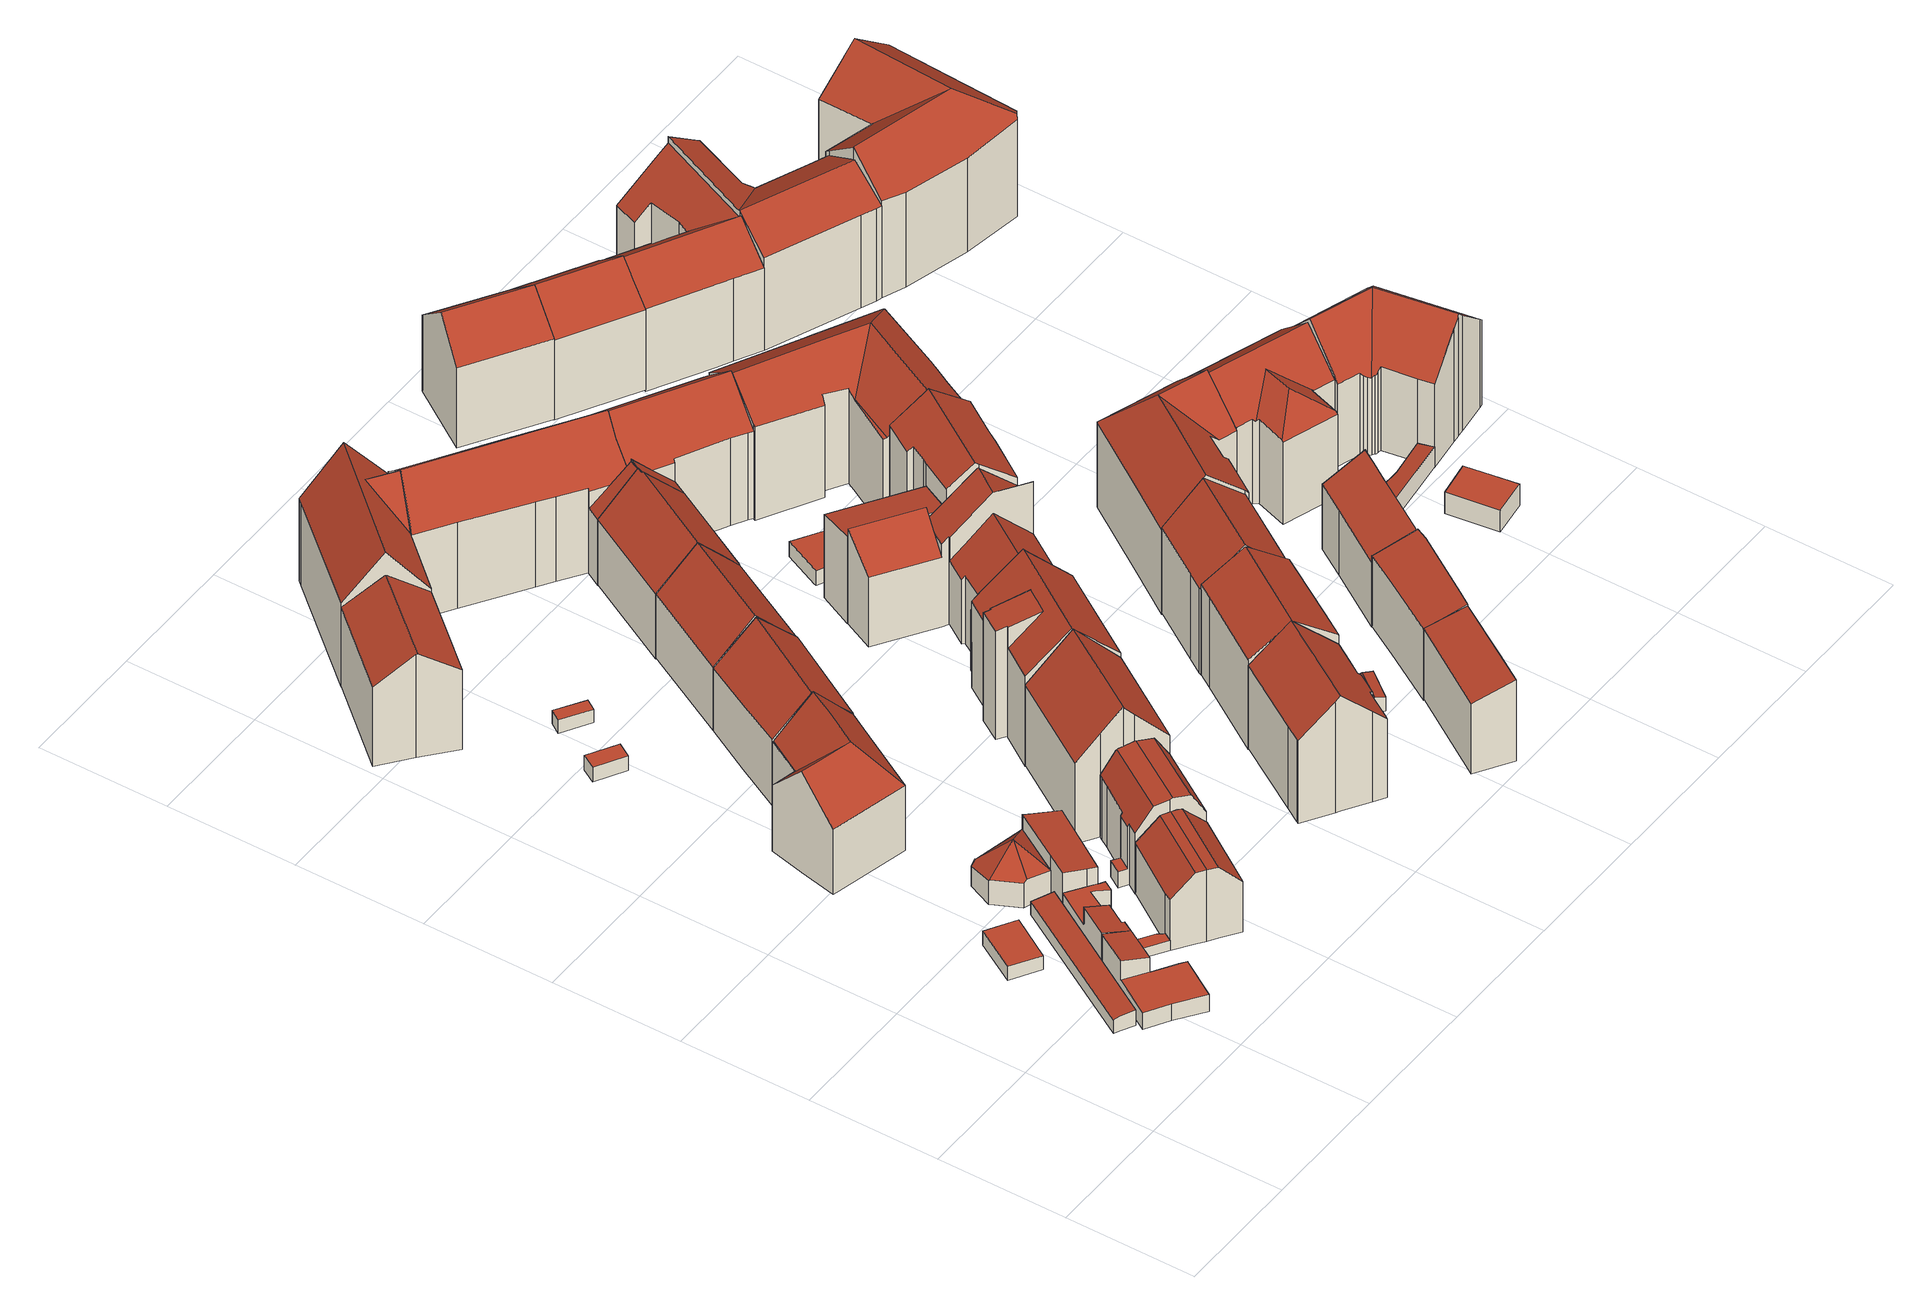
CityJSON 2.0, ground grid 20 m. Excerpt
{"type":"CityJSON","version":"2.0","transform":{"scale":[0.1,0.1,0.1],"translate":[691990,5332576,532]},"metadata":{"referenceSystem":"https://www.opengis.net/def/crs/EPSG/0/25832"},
"CityObjects":{
"building1":{"type":"Building","attributes":{"Gemeindeschluessel":"09162000","HoeheDach":"540.539","HoeheGrund":"534.270","Methode":"2000","NiedrigsteTraufeDesGebaeudes":"537.180","Geometrietyp2DReferenz":"3000","function":"31001_2000","roofType":"1000","measuredHeight":6.27},"geometry":[{"type":"MultiSurface","lod":"2","boundaries":[[[0,1,2,3]],[[4,5,6,7]],[[8,5,4,9,10,0]],[[11,12,7,6,13,14]],[[12,11,15,16,17,18,19,20,10,9,4,7]],[[1,21,22,23,2]],[[18,23,22,19]],[[24,3,2,23,18,17,16]],[[19,22,21,20]],[[11,14,25,15]],[[15,25,24,16]],[[25,14,13,6,5,8,0,3,24]],[[20,21,1,0,10]]],"semantics":{"surfaces":[{"type":"WallSurface"},{"type":"GroundSurface"},{"type":"RoofSurface"}],"values":[0,0,0,0,1,2,0,0,0,0,0,2,0]}}]},
"building2":{"type":"Building","attributes":{"Gemeindeschluessel":"09162000","HoeheDach":"536.760","HoeheGrund":"534.379","Methode":"2000","NiedrigsteTraufeDesGebaeudes":"536.760","Geometrietyp2DReferenz":"3000","function":"51009_1610","roofType":"1000","measuredHeight":2.38},"geometry":[{"type":"MultiSurface","lod":"2","boundaries":[[[26,27,28,29]],[[30,26,29,31]],[[32,27,26,30]],[[31,29,28,33]],[[33,28,27,32]],[[31,33,32,30]]],"semantics":{"surfaces":[{"type":"RoofSurface"},{"type":"WallSurface"},{"type":"GroundSurface"}],"values":[0,1,1,1,1,2]}}]},
"building3":{"type":"Building","attributes":{"Gemeindeschluessel":"09162000","HoeheDach":"537.056","HoeheGrund":"534.290","Methode":"1000","NiedrigsteTraufeDesGebaeudes":"536.631","Geometrietyp2DReferenz":"3000","function":"31001_2000","roofType":"1000","measuredHeight":2.77},"geometry":[{"type":"MultiSurface","lod":"2","boundaries":[[[34,35,36,37,38,39]],[[40,41,42,43]],[[38,44,41,40,45,39]],[[37,36,42,41,44,38]],[[43,42,36,35]],[[35,34,39,45,40,43]]],"semantics":{"surfaces":[{"type":"WallSurface"},{"type":"RoofSurface"},{"type":"GroundSurface"}],"values":[0,0,0,1,0,2]}}]},
"building4":{"type":"Building","attributes":{"Gemeindeschluessel":"09162000","HoeheDach":"540.678","HoeheGrund":"534.310","Methode":"2000","NiedrigsteTraufeDesGebaeudes":"535.980","Geometrietyp2DReferenz":"3000","function":"31001_2000","roofType":"1000","measuredHeight":6.37},"geometry":[{"type":"MultiSurface","lod":"2","boundaries":[[[46,47,48,49]],[[20,50,21,22,19]],[[19,22,51,18]],[[52,53,21,50]],[[54,55,56,57]],[[58,59,60,61,48,47,62,63,64,65]],[[65,66,67,58]],[[68,69,55,54]],[[22,21,53,70,67,66,51]],[[56,55,69,52,50]],[[53,52,69,68,71,72,70]],[[49,48,61,73]],[[57,56,50,20]],[[74,64,63,75]],[[73,76,77,78,72,71,68,54,57,20,19,18,79,74,75,80,46,49]],[[62,47,46,80,75,63]],[[76,73,61,60,59,77]],[[51,66,65,64,74,79,18]],[[72,78,77,59,58,67,70]]],"semantics":{"surfaces":[{"type":"WallSurface"},{"type":"RoofSurface"},{"type":"GroundSurface"}],"values":[0,0,0,0,0,1,0,0,1,1,0,0,0,0,2,0,0,0,0]}}]},
"building5":{"type":"Building","attributes":{"Gemeindeschluessel":"09162000","HoeheDach":"542.990","HoeheGrund":"534.430","Methode":"2000","NiedrigsteTraufeDesGebaeudes":"537.837","Geometrietyp2DReferenz":"3000","function":"31001_2000","roofType":"3600","measuredHeight":8.56},"geometry":[{"type":"MultiSurface","lod":"2","boundaries":[[[81,82,83,84,85,86,87]],[[88,89,90,91,82,81,87,92,93,94,95]],[[96,97,98,95,94,93,92,99]],[[87,86,99,92]],[[83,100,101,84]],[[101,98,97]],[[91,90,89,102,103,100,83,82]],[[85,84,101,97,96,99,86]],[[103,102,101,100]],[[95,98,104,88]],[[102,104,98,101]],[[89,88,104,102]]],"semantics":{"surfaces":[{"type":"WallSurface"},{"type":"GroundSurface"},{"type":"RoofSurface"}],"values":[0,1,0,0,2,2,0,2,2,0,2,0]}}]},
"building6":{"type":"Building","attributes":{"Gemeindeschluessel":"09162000","HoeheDach":"546.741","HoeheGrund":"534.290","Methode":"2000","NiedrigsteTraufeDesGebaeudes":"543.035","Geometrietyp2DReferenz":"3000","function":"31001_9998","roofType":"3400","measuredHeight":12.45,"storeysAboveGround":2},"geometry":[{"type":"MultiSurface","lod":"2","boundaries":[[[105,106,107,108,109,110]],[[111,110,109,112,113,57]],[[109,114,115,116,112]],[[107,117,118,119,120,108]],[[106,121,122,118,117,107]],[[116,115,123,124,125,126]],[[57,113,127,54]],[[54,127,126,125]],[[112,116,126,127,113]],[[108,120,119,128,114,109]],[[114,128,119,118,122,129,130,131,123,115]],[[121,106,105,110,111,57,54,125,124,123,131,130,129,122]]],"semantics":{"surfaces":[{"type":"WallSurface"},{"type":"RoofSurface"},{"type":"GroundSurface"}],"values":[0,0,1,1,0,0,0,0,1,1,0,2]}}]},
"building7":{"type":"Building","attributes":{"Gemeindeschluessel":"09162000","HoeheDach":"541.226","HoeheGrund":"534.330","Methode":"1000","NiedrigsteTraufeDesGebaeudes":"540.500","Geometrietyp2DReferenz":"3000","function":"31001_2000","roofType":"1000","measuredHeight":6.9},"geometry":[{"type":"MultiSurface","lod":"2","boundaries":[[[132,133,134,135,136,137,138,139,140,141]],[[46,142,143,135,134,133]],[[137,136,135,143,144,145,146,138]],[[46,133,132,75]],[[142,46,75,74,147,148,146,145,144,143]],[[140,139,138,146,148,147]],[[75,132,141,74]],[[74,141,140,147]]],"semantics":{"surfaces":[{"type":"RoofSurface"},{"type":"WallSurface"},{"type":"GroundSurface"}],"values":[0,1,1,1,2,1,1,1]}}]},
"building8":{"type":"Building","attributes":{"Gemeindeschluessel":"09162000","HoeheDach":"551.352","HoeheGrund":"533.820","Methode":"2000","NiedrigsteTraufeDesGebaeudes":"545.089","Geometrietyp2DReferenz":"3000","function":"31001_1000","roofType":"3100","measuredHeight":17.53,"storeysAboveGround":3},"geometry":[{"type":"MultiSurface","lod":"2","boundaries":[[[149,150,151,152,153]],[[154,155,149,156,157,158]],[[159,160,155,154,158,161]],[[156,149,153,162,163,164,157]],[[158,157,164,165,166,161]],[[163,162,167,168,169,170]],[[165,164,163,170]],[[171,160,159,161,166,165,170,169,168,172,173,174]],[[155,175,176,151,150,149]],[[153,152,167,162]],[[152,151,176,174,173,172,168,167]],[[160,171,174,176,175,155]]],"semantics":{"surfaces":[{"type":"RoofSurface"},{"type":"WallSurface"},{"type":"GroundSurface"}],"values":[0,0,1,0,1,1,1,2,0,0,1,1]}}]},
"building9":{"type":"Building","attributes":{"Gemeindeschluessel":"09162000","HoeheDach":"536.373","HoeheGrund":"533.900","Methode":"1000","NiedrigsteTraufeDesGebaeudes":"536.373","Geometrietyp2DReferenz":"3000","function":"51009_1610","roofType":"1000","measuredHeight":2.47},"geometry":[{"type":"MultiSurface","lod":"2","boundaries":[[[177,178,179,180]],[[181,182,179,178]],[[183,181,178,177]],[[184,182,181,183]],[[180,179,182,184]],[[177,180,184,183]]],"semantics":{"surfaces":[{"type":"WallSurface"},{"type":"RoofSurface"},{"type":"GroundSurface"}],"values":[0,1,0,0,0,2]}}]},
"building10":{"type":"Building","attributes":{"Gemeindeschluessel":"09162000","HoeheDach":"551.743","HoeheGrund":"533.681","Methode":"1000","NiedrigsteTraufeDesGebaeudes":"547.411","Geometrietyp2DReferenz":"3000","function":"31001_1000","roofType":"3100","measuredHeight":18.06,"storeysAboveGround":4},"geometry":[{"type":"MultiSurface","lod":"2","boundaries":[[[185,186,187,188,189]],[[190,191,189,188,192]],[[187,193,192,188]],[[194,193,187,186]],[[191,195,185,189]],[[185,195,196,194,186]],[[190,196,195,191]],[[194,196,190,192,193]]],"semantics":{"surfaces":[{"type":"WallSurface"},{"type":"RoofSurface"},{"type":"GroundSurface"}],"values":[0,1,1,0,0,2,0,0]}}]},
"building11":{"type":"Building","attributes":{"Gemeindeschluessel":"09162000","HoeheDach":"548.910","HoeheGrund":"534.116","Methode":"2000","NiedrigsteTraufeDesGebaeudes":"536.907","Geometrietyp2DReferenz":"3000","function":"31001_9998","roofType":"3100","measuredHeight":14.79,"storeysAboveGround":3},"geometry":[{"type":"MultiSurface","lod":"2","boundaries":[[[197,198,199,200]],[[201,202,203,204,205]],[[206,207,208,209,210,211]],[[212,213,214,215]],[[203,216,217,218,219,220,204]],[[221,222,223,224]],[[210,209,225,226]],[[204,220,223,222,214,213,225,209,208,205]],[[227,228,218,217,229,230]],[[231,219,218,228]],[[202,232,233,234,216,203]],[[206,211,235,236]],[[231,224,223,220,219]],[[210,226,235,211]],[[201,205,208,207]],[[212,236,235,226,225,213]],[[200,199,233,232]],[[234,229,217,216]],[[233,199,198,230,229,234]],[[202,201,207,206,236,212,215,221,224,231,228,227,197,200,232]],[[215,214,222,221]],[[227,230,198,197]]],"semantics":{"surfaces":[{"type":"WallSurface"},{"type":"RoofSurface"},{"type":"GroundSurface"}],"values":[0,0,0,0,1,0,0,1,0,0,0,0,0,1,0,0,0,1,1,2,0,0]}}]},
"building12":{"type":"Building","attributes":{"Gemeindeschluessel":"09162000","HoeheDach":"536.267","HoeheGrund":"534.000","Methode":"1000","NiedrigsteTraufeDesGebaeudes":"536.267","Geometrietyp2DReferenz":"3000","function":"51009_1610","roofType":"1000","measuredHeight":2.27},"geometry":[{"type":"MultiSurface","lod":"2","boundaries":[[[237,238,239,240]],[[241,239,238,242]],[[243,240,239,241]],[[242,238,237,244]],[[244,237,240,243]],[[243,241,242,244]]],"semantics":{"surfaces":[{"type":"RoofSurface"},{"type":"WallSurface"},{"type":"GroundSurface"}],"values":[0,1,1,1,1,2]}}]},
"building13":{"type":"Building","attributes":{"Gemeindeschluessel":"09162000","HoeheDach":"551.175","HoeheGrund":"534.050","Methode":"1000","NiedrigsteTraufeDesGebaeudes":"544.918","Geometrietyp2DReferenz":"3000","function":"31001_1000","roofType":"3100","measuredHeight":17.12,"storeysAboveGround":3},"geometry":[{"type":"MultiSurface","lod":"2","boundaries":[[[245,246,247,248,249,250]],[[246,245,250,251,252,253,254,255]],[[256,257,258,255,254,253,252,259]],[[249,260,259,252,251,250]],[[248,257,256,259,260,249]],[[247,258,257,248]],[[255,258,247,246]]],"semantics":{"surfaces":[{"type":"WallSurface"},{"type":"GroundSurface"},{"type":"RoofSurface"}],"values":[0,1,0,0,2,2,0]}}]},
"building14":{"type":"Building","attributes":{"Gemeindeschluessel":"09162000","HoeheDach":"555.460","HoeheGrund":"534.089","Methode":"2000","NiedrigsteTraufeDesGebaeudes":"548.104","Geometrietyp2DReferenz":"3000","function":"31001_1000","roofType":"3100","measuredHeight":21.37,"storeysAboveGround":4},"geometry":[{"type":"MultiSurface","lod":"2","boundaries":[[[261,262,263,264,265]],[[224,261,265,266]],[[227,267,268,228]],[[269,270,227,228,231,224,266]],[[271,268,267,272,263,262]],[[231,271,262,261,224]],[[270,272,267,227]],[[269,264,263,272,270]],[[228,268,271,231]],[[266,265,264,269]]],"semantics":{"surfaces":[{"type":"RoofSurface"},{"type":"WallSurface"},{"type":"GroundSurface"}],"values":[0,1,1,2,0,1,1,1,1,1]}}]},
"building15":{"type":"Building","attributes":{"Gemeindeschluessel":"09162000","HoeheDach":"555.650","HoeheGrund":"533.570","Methode":"2000","NiedrigsteTraufeDesGebaeudes":"547.881","Geometrietyp2DReferenz":"3000","function":"31001_1000","roofType":"3100","measuredHeight":22.08,"storeysAboveGround":4},"geometry":[{"type":"MultiSurface","lod":"2","boundaries":[[[273,274,275,276,277,278]],[[279,280,276,275,281,282,283,284]],[[285,286,283,282,287]],[[275,274,288,281]],[[289,287,282,281,290]],[[289,291,285,287]],[[279,278,277,280]],[[292,290,281,288]],[[273,293,286,285,291,292,288,274]],[[277,276,280]],[[279,284,293,273,278]],[[289,290,292,291]],[[293,284,283,286]]],"semantics":{"surfaces":[{"type":"WallSurface"},{"type":"RoofSurface"},{"type":"GroundSurface"}],"values":[0,1,0,0,1,0,1,0,2,1,0,0,0]}}]},
"building16":{"type":"Building","attributes":{"Gemeindeschluessel":"09162000","HoeheDach":"551.515","HoeheGrund":"534.040","Methode":"1000","NiedrigsteTraufeDesGebaeudes":"545.017","Geometrietyp2DReferenz":"3000","function":"31001_1000","roofType":"3100","measuredHeight":17.48,"storeysAboveGround":3},"geometry":[{"type":"MultiSurface","lod":"2","boundaries":[[[255,294,252,295,296,297]],[[297,298,299,255]],[[294,255,299,300,301,252]],[[302,298,297,296,295,303]],[[252,301,303,295]],[[299,298,302,300]],[[300,302,303,301]]],"semantics":{"surfaces":[{"type":"GroundSurface"},{"type":"WallSurface"},{"type":"RoofSurface"}],"values":[0,1,1,1,1,2,2]}}]},
"building17":{"type":"Building","attributes":{"Gemeindeschluessel":"09162000","HoeheDach":"554.180","HoeheGrund":"534.170","Methode":"2000","NiedrigsteTraufeDesGebaeudes":"547.304","Geometrietyp2DReferenz":"3000","function":"31001_1000","roofType":"3100","measuredHeight":20.01,"storeysAboveGround":4},"geometry":[{"type":"MultiSurface","lod":"2","boundaries":[[[304,305,306,307,308,309,310]],[[311,304,310,312]],[[313,309,308,314]],[[315,316,317,318]],[[319,320,321,322]],[[323,324,325,305,304,311]],[[326,327,320,319]],[[319,322,328,329,330,331,315,318,324,323,311,312,313,314,332,333,334,326]],[[330,335,336,331]],[[322,321,337,328]],[[318,317,325,324]],[[329,338,335,330]],[[325,317,316,336,335,338,337,321,320,327,339,306,305]],[[334,339,327,326]],[[331,336,316,315]],[[328,337,338,329]],[[306,339,334,333,332,307]],[[314,308,307,332]],[[312,310,309,313]]],"semantics":{"surfaces":[{"type":"RoofSurface"},{"type":"WallSurface"},{"type":"GroundSurface"}],"values":[0,1,1,1,1,1,1,2,1,1,1,1,0,1,1,1,1,1,1]}}]},
"building18":{"type":"Building","attributes":{"Gemeindeschluessel":"09162000","HoeheDach":"555.640","HoeheGrund":"533.860","Methode":"2000","NiedrigsteTraufeDesGebaeudes":"548.847","Geometrietyp2DReferenz":"3000","function":"31001_1000","roofType":"3100","measuredHeight":21.78,"storeysAboveGround":4},"geometry":[{"type":"MultiSurface","lod":"2","boundaries":[[[340,341,342,343]],[[344,345,346,347,348,349]],[[343,342,350,351]],[[352,353,354]],[[355,356,357,358]],[[359,360,361,349,348,362,352,354,363]],[[364,365,363,354,353,366]],[[359,367,350,342,341,360]],[[346,345,358,357]],[[356,355,364,366]],[[344,349,361,368]],[[365,369,367,359,363]],[[365,364,355,358,345,344,368,340,343,351,369]],[[351,350,367,369]],[[348,347,362]],[[346,357,356,366,353,352,362,347]],[[340,368,361,360,341]]],"semantics":{"surfaces":[{"type":"WallSurface"},{"type":"RoofSurface"},{"type":"GroundSurface"}],"values":[0,0,0,0,0,1,0,1,0,0,0,0,2,0,0,1,0]}}]},
"building19":{"type":"Building","attributes":{"Gemeindeschluessel":"09162000","HoeheDach":"551.477","HoeheGrund":"533.740","Methode":"1000","NiedrigsteTraufeDesGebaeudes":"545.002","Geometrietyp2DReferenz":"3000","function":"31001_1000","roofType":"3100","measuredHeight":17.74,"storeysAboveGround":3},"geometry":[{"type":"MultiSurface","lod":"2","boundaries":[[[370,371,372,298,373,302,303,374]],[[302,375,376,377,378,303]],[[375,379,380,381,382,376]],[[373,298,383,379,375,302]],[[374,303,378,384]],[[385,372,371,370,374,384,386,382,381,380]],[[372,385,380,379,383,298]],[[386,377,376,382]],[[384,378,377,386]]],"semantics":{"surfaces":[{"type":"WallSurface"},{"type":"RoofSurface"},{"type":"GroundSurface"}],"values":[0,1,0,1,0,2,0,0,0]}}]},
"building20":{"type":"Building","attributes":{"Gemeindeschluessel":"09162000","HoeheDach":"554.320","HoeheGrund":"533.450","Methode":"2000","NiedrigsteTraufeDesGebaeudes":"544.934","Geometrietyp2DReferenz":"3000","function":"31001_1000","roofType":"3100","measuredHeight":20.87,"storeysAboveGround":4},"geometry":[{"type":"MultiSurface","lod":"2","boundaries":[[[387,388,389,390]],[[391,392,393,394,395,396]],[[397,398,399,400]],[[401,402,403,404]],[[405,406,407,408]],[[400,399,409,410]],[[411,412,406,405]],[[413,414,415,416]],[[394,393,407,406,412,417,418,419,415,414,420,421,422,395]],[[423,424,416,415,419,425,426]],[[423,426,378,427]],[[428,429,388,387]],[[414,413,430,410,409,420]],[[390,389,402,401]],[[408,407,393,392]],[[430,413,416,424,423,427,431,411,405,408,392,391,396,432,433,428,387,390,401,404,397,400,410]],[[426,425,418,434,378]],[[404,403,398,397]],[[420,409,399,398,403,402,389,388,429,421]],[[418,425,419]],[[418,417,434]],[[395,422,421,429,428,433,432,396]],[[378,434,417,412,411,431,427]]],"semantics":{"surfaces":[{"type":"WallSurface"},{"type":"RoofSurface"},{"type":"GroundSurface"}],"values":[0,0,0,0,0,0,0,0,1,0,0,0,0,0,0,2,1,0,1,0,0,0,0]}}]},
"building21":{"type":"Building","attributes":{"Gemeindeschluessel":"09162000","HoeheDach":"535.853","HoeheGrund":"534.086","Methode":"2000","NiedrigsteTraufeDesGebaeudes":"535.330","Geometrietyp2DReferenz":"3000","function":"31001_2000","roofType":"1000","measuredHeight":1.77},"geometry":[{"type":"MultiSurface","lod":"2","boundaries":[[[435,436,437,438]],[[435,438,439,440,441]],[[437,442,439,438]],[[436,443,444,442,437]],[[435,441,443,436]],[[443,441,440,444]],[[444,440,439,442]]],"semantics":{"surfaces":[{"type":"WallSurface"},{"type":"GroundSurface"},{"type":"RoofSurface"}],"values":[0,1,0,2,0,0,0]}}]},
"building22":{"type":"Building","attributes":{"Gemeindeschluessel":"09162000","HoeheDach":"554.027","HoeheGrund":"533.900","Methode":"1000","NiedrigsteTraufeDesGebaeudes":"549.434","Geometrietyp2DReferenz":"3000","function":"31001_9998","roofType":"3100","measuredHeight":20.13,"storeysAboveGround":4},"geometry":[{"type":"MultiSurface","lod":"2","boundaries":[[[445,446,447,448]],[[449,450,451,452,447,446,453,454]],[[454,453,455,456,457]],[[458,456,455,459]],[[460,461,451,450,449,462]],[[463,457,456,458]],[[461,464,448,447,452,451]],[[453,446,445,465,459,455]],[[448,464,461,460,462,466,463,458,459,465,445]],[[466,462,449,454,457,463]]],"semantics":{"surfaces":[{"type":"WallSurface"},{"type":"RoofSurface"},{"type":"GroundSurface"}],"values":[0,1,1,0,0,0,0,0,2,0]}}]},
"building23":{"type":"Building","attributes":{"Gemeindeschluessel":"09162000","HoeheDach":"548.310","HoeheGrund":"534.220","Methode":"1000","NiedrigsteTraufeDesGebaeudes":"546.385","Geometrietyp2DReferenz":"3000","function":"31001_2000","roofType":"2100","measuredHeight":14.09},"geometry":[{"type":"MultiSurface","lod":"2","boundaries":[[[467,468,469,470,471,472]],[[472,471,470,473,474]],[[475,474,473,476]],[[468,467,475,476,469]],[[467,472,474,475]],[[476,473,470,469]]],"semantics":{"surfaces":[{"type":"WallSurface"},{"type":"RoofSurface"},{"type":"GroundSurface"}],"values":[0,1,0,2,0,0]}}]},
"building24":{"type":"Building","attributes":{"Gemeindeschluessel":"09162000","HoeheDach":"554.350","HoeheGrund":"533.610","Methode":"2000","NiedrigsteTraufeDesGebaeudes":"543.945","Geometrietyp2DReferenz":"3000","function":"31001_9998","roofType":"3100","measuredHeight":20.74,"storeysAboveGround":3},"geometry":[{"type":"MultiSurface","lod":"2","boundaries":[[[477,478,479,480]],[[481,482,483,484,485,486,487,488,489]],[[483,482,490,491]],[[492,480,479,493,494,495]],[[496,497,498,499,500]],[[495,494,501,502]],[[503,504,505,506]],[[507,500,499,508]],[[509,510,511,512,513,514,497,515]],[[496,515,497]],[[479,478,490,482,481,516,493]],[[491,490,478,477]],[[485,484,483,491,477,480,492,495,502,517,518,519,520,503,506,521,522,523,507,508,524,525,526,527,486]],[[512,528,527,526,525,513]],[[516,481,489,511,510,529]],[[518,530,531,519]],[[494,493,516,529,505,504,532,531,530,533,501]],[[488,487,528,512,511]],[[505,529,510,509,522,521,506]],[[502,501,533,517]],[[527,528,487,486]],[[514,498,497]],[[519,531,532,520]],[[489,488,511]],[[517,533,530,518]],[[523,522,509,515,496,500,507]],[[498,514,513,525,524,508,499]],[[520,532,504,503]]],"semantics":{"surfaces":[{"type":"WallSurface"},{"type":"RoofSurface"},{"type":"GroundSurface"}],"values":[0,0,0,0,1,0,0,0,1,0,1,0,2,0,0,0,1,1,0,0,0,0,0,1,0,0,0,0]}}]},
"building25":{"type":"Building","attributes":{"Gemeindeschluessel":"09162000","HoeheDach":"536.670","HoeheGrund":"533.860","Methode":"1000","NiedrigsteTraufeDesGebaeudes":"536.274","Geometrietyp2DReferenz":"3000","function":"31001_2000","roofType":"3100","measuredHeight":2.81},"geometry":[{"type":"MultiSurface","lod":"2","boundaries":[[[534,535,536,537,538,539,540]],[[536,541,542,537]],[[535,534,543,544,541,536]],[[537,542,545,538]],[[546,547,540,539,538,545]],[[540,547,543,534]],[[543,547,546,544]],[[541,544,546,545,542]]],"semantics":{"surfaces":[{"type":"GroundSurface"},{"type":"WallSurface"},{"type":"RoofSurface"}],"values":[0,1,1,1,1,1,2,2]}}]},
"building26":{"type":"Building","attributes":{"Gemeindeschluessel":"09162000","HoeheDach":"548.820","HoeheGrund":"533.680","Methode":"1000","NiedrigsteTraufeDesGebaeudes":"548.167","Geometrietyp2DReferenz":"3000","function":"31001_1000","roofType":"1000","measuredHeight":15.14},"geometry":[{"type":"MultiSurface","lod":"2","boundaries":[[[548,549,550,551]],[[552,553,554,555]],[[552,556,549,548,557,553]],[[556,552,555,558,550,549]],[[558,559,551,550]],[[554,553,557,548,551,559]],[[555,554,559,558]]],"semantics":{"surfaces":[{"type":"WallSurface"},{"type":"GroundSurface"},{"type":"RoofSurface"}],"values":[0,0,0,1,0,2,0]}}]},
"building27":{"type":"Building","attributes":{"Gemeindeschluessel":"09162000","HoeheDach":"536.171","HoeheGrund":"533.610","Methode":"1000","NiedrigsteTraufeDesGebaeudes":"536.171","Geometrietyp2DReferenz":"3000","function":"31001_2000","roofType":"1000","measuredHeight":2.56},"geometry":[{"type":"MultiSurface","lod":"2","boundaries":[[[560,561,562,563,564,565]],[[564,566,567,568,569,565]],[[563,562,570,571,572,567,566,564]],[[561,573,574,571,570,562]],[[573,561,560,565,569,568,575,574]],[[572,571,574,575,568,567]]],"semantics":{"surfaces":[{"type":"WallSurface"},{"type":"RoofSurface"},{"type":"GroundSurface"}],"values":[0,0,1,0,2,0]}}]},
"building28":{"type":"Building","attributes":{"Gemeindeschluessel":"09162000","HoeheDach":"554.370","HoeheGrund":"533.480","Methode":"2000","NiedrigsteTraufeDesGebaeudes":"544.973","Geometrietyp2DReferenz":"3000","function":"31001_1000","roofType":"3100","measuredHeight":20.89,"storeysAboveGround":4},"geometry":[{"type":"MultiSurface","lod":"2","boundaries":[[[576,577,578,579]],[[580,581,582,583,584,585,586,587,588,589]],[[586,578,577,590,591,409,592,587]],[[593,590,577,576]],[[410,409,591,594]],[[581,595,379,596,597,598,582]],[[579,599,600,601,602,598,597,596,603,423,424,416,413,410,594,593,576]],[[594,591,590,593]],[[589,604,580]],[[601,584,583,602]],[[602,583,582,598]],[[413,592,409,410]],[[585,600,599,579,578,586]],[[603,605,606,423]],[[595,581,580]],[[596,379,605,603]],[[600,585,584,601]],[[379,595,580,604,606,605]],[[588,587,592,413,416]],[[606,604,589,588,416,424,423]]],"semantics":{"surfaces":[{"type":"WallSurface"},{"type":"RoofSurface"},{"type":"GroundSurface"}],"values":[0,1,1,0,0,0,2,0,0,0,0,0,0,0,0,0,0,1,0,0]}}]},
"building29":{"type":"Building","attributes":{"Gemeindeschluessel":"09162000","HoeheDach":"554.274","HoeheGrund":"533.770","Methode":"1000","NiedrigsteTraufeDesGebaeudes":"548.512","Geometrietyp2DReferenz":"3000","function":"31001_1000","roofType":"3100","measuredHeight":20.5,"storeysAboveGround":4},"geometry":[{"type":"MultiSurface","lod":"2","boundaries":[[[607,608,609,610]],[[611,612,613,614]],[[615,616,617,618,619,620,608,607]],[[619,618,621,613,612,622,620]],[[623,624,625,626]],[[620,622,625,624,609,608]],[[627,621,618,617]],[[610,609,624,623]],[[622,612,611,628,626,625]],[[627,614,613,621]],[[614,627,617,616,615,607,610,623,626,628,611]]],"semantics":{"surfaces":[{"type":"WallSurface"},{"type":"RoofSurface"},{"type":"GroundSurface"}],"values":[0,0,0,1,0,1,0,0,0,0,2]}}]},
"building30":{"type":"Building","attributes":{"Gemeindeschluessel":"09162000","HoeheDach":"548.575","HoeheGrund":"533.940","Methode":"1000","NiedrigsteTraufeDesGebaeudes":"546.151","Geometrietyp2DReferenz":"3000","function":"31001_2000","roofType":"2100","measuredHeight":14.63},"geometry":[{"type":"MultiSurface","lod":"2","boundaries":[[[629,630,631,632,633,634]],[[635,636,637,638]],[[631,630,639,640]],[[638,637,641,642]],[[641,643,634,633,644,642]],[[640,635,638,642,644,633,632,631]],[[640,639,636,635]],[[637,636,639,630,629,634,643,641]]],"semantics":{"surfaces":[{"type":"WallSurface"},{"type":"GroundSurface"},{"type":"RoofSurface"}],"values":[0,0,0,0,0,1,0,2]}}]},
"building31":{"type":"Building","attributes":{"Gemeindeschluessel":"09162000","HoeheDach":"555.320","HoeheGrund":"533.496","Methode":"2000","NiedrigsteTraufeDesGebaeudes":"550.840","Geometrietyp2DReferenz":"3000","function":"31001_1000","roofType":"3100","measuredHeight":21.82,"storeysAboveGround":5},"geometry":[{"type":"MultiSurface","lod":"2","boundaries":[[[645,646,647,648]],[[649,650,651,652]],[[653,654,655,656]],[[656,657,647,646,658,659,660,653]],[[660,659,661,662,663,664,665,651,650]],[[666,664,663,667]],[[668,665,664,666]],[[669,662,661,670]],[[671,670,661,659,658]],[[656,655,672,657]],[[655,654,649,652,668,666,667,669,670,671,645,648,672]],[[671,658,646,645]],[[649,654,653,660,650]],[[667,663,662,669]],[[652,651,665,668]],[[648,647,657,672]]],"semantics":{"surfaces":[{"type":"WallSurface"},{"type":"RoofSurface"},{"type":"GroundSurface"}],"values":[0,0,0,1,1,0,0,0,0,0,2,0,0,0,0,0]}}]},
"building32":{"type":"Building","attributes":{"Gemeindeschluessel":"09162000","HoeheDach":"552.402","HoeheGrund":"533.378","Methode":"2000","NiedrigsteTraufeDesGebaeudes":"546.285","Geometrietyp2DReferenz":"3000","function":"31001_1000","roofType":"3100","measuredHeight":19.02,"storeysAboveGround":4},"geometry":[{"type":"MultiSurface","lod":"2","boundaries":[[[673,674,675,676]],[[677,678,679,680]],[[677,681,682,678]],[[680,674,673,681,677]],[[682,681,673,676]],[[682,676,675,679,678]],[[679,675,674,680]]],"semantics":{"surfaces":[{"type":"WallSurface"},{"type":"RoofSurface"},{"type":"GroundSurface"}],"values":[0,1,0,0,2,0,1]}}]},
"building33":{"type":"Building","attributes":{"Gemeindeschluessel":"09162000","HoeheDach":"554.620","HoeheGrund":"533.490","Methode":"2000","NiedrigsteTraufeDesGebaeudes":"548.238","Geometrietyp2DReferenz":"3000","function":"31001_1000","roofType":"3100","measuredHeight":21.13,"storeysAboveGround":4},"geometry":[{"type":"MultiSurface","lod":"2","boundaries":[[[683,684,685,686,687,688,689]],[[690,691,692,685,684,683,693,694]],[[695,696,697,698,699,693,683,689,700,701]],[[689,688,687,702,703,704]],[[705,696,695,706]],[[707,686,685,692]],[[701,700,689,704,708,709,710]],[[711,698,697,712]],[[712,697,696,705]],[[713,714,707,692,691,690,694,715,711,712,705,706,716,717,718,719,720]],[[716,706,695,701,710,717]],[[686,707,714,713,720,703,702,687]],[[704,703,720,719,708]],[[711,715,694,693,699,698]],[[710,709,708,719,718,717]]],"semantics":{"surfaces":[{"type":"RoofSurface"},{"type":"WallSurface"},{"type":"GroundSurface"}],"values":[0,1,0,0,1,1,0,1,1,2,1,1,1,1,1]}}]},
"building34":{"type":"Building","attributes":{"Gemeindeschluessel":"09162000","HoeheDach":"554.352","HoeheGrund":"533.400","Methode":"1000","NiedrigsteTraufeDesGebaeudes":"548.974","Geometrietyp2DReferenz":"3000","function":"31001_1000","roofType":"3100","measuredHeight":20.95,"storeysAboveGround":4},"geometry":[{"type":"MultiSurface","lod":"2","boundaries":[[[721,722,723,724]],[[725,726,727,728]],[[729,730,731,732]],[[733,734,735,736,737,730,729]],[[738,739,740,741,742,743]],[[744,745,733,729,732,746]],[[747,737,742,741,748,749,727,726,750]],[[751,752,738,743,753,754]],[[732,731,755,756,757,746]],[[758,748,741,740]],[[756,755,759,760]],[[761,762,754,753,743,742,737,736,735]],[[763,734,733,745]],[[739,738,752,751,764,765,766,763,745,744,746,757,756,760,767,721,724,768,725,728,769,758,740]],[[770,759,755,731,730,737,747,750,723,722]],[[766,765,761,735,734,763]],[[767,770,722,721]],[[723,750,726,725,768,724]],[[764,762,761,765]],[[760,759,770,767]],[[749,748,758,769,728,727]],[[751,754,762,764]]],"semantics":{"surfaces":[{"type":"WallSurface"},{"type":"RoofSurface"},{"type":"GroundSurface"}],"values":[0,0,1,1,0,0,1,0,0,0,0,1,0,2,1,0,0,0,0,0,0,0]}}]},
"building35":{"type":"Building","attributes":{"Gemeindeschluessel":"09162000","HoeheDach":"547.992","HoeheGrund":"533.700","Methode":"1000","NiedrigsteTraufeDesGebaeudes":"544.966","Geometrietyp2DReferenz":"3000","function":"31001_1000","roofType":"2100","measuredHeight":14.29},"geometry":[{"type":"MultiSurface","lod":"2","boundaries":[[[771,772,773,774]],[[775,776,777,778,779,780]],[[781,782,783,784]],[[781,785,777,776,786,782]],[[787,788,780,779]],[[785,781,784,771,774,787,779,778,777]],[[774,773,788,787]],[[772,783,782,786,776,775,780,788,773]],[[784,783,772,771]]],"semantics":{"surfaces":[{"type":"WallSurface"},{"type":"GroundSurface"},{"type":"RoofSurface"}],"values":[0,0,0,0,0,1,0,2,0]}}]},
"building36":{"type":"Building","attributes":{"Gemeindeschluessel":"09162000","HoeheDach":"552.447","HoeheGrund":"533.340","Methode":"2000","NiedrigsteTraufeDesGebaeudes":"546.289","Geometrietyp2DReferenz":"3000","function":"31001_1000","roofType":"3100","measuredHeight":19.11,"storeysAboveGround":4},"geometry":[{"type":"MultiSurface","lod":"2","boundaries":[[[789,675,790,791,792]],[[790,675,793,794]],[[795,796,797,793,675,789]],[[792,791,798,799]],[[792,799,795,789]],[[794,793,797,800]],[[801,798,791,790,794,800]],[[797,796,801,800]],[[798,801,796,795,799]]],"semantics":{"surfaces":[{"type":"WallSurface"},{"type":"RoofSurface"},{"type":"GroundSurface"}],"values":[0,0,1,0,1,0,2,0,0]}}]},
"building37":{"type":"Building","attributes":{"Gemeindeschluessel":"09162000","HoeheDach":"553.520","HoeheGrund":"533.526","Methode":"2000","NiedrigsteTraufeDesGebaeudes":"547.813","Geometrietyp2DReferenz":"3000","function":"31001_1000","roofType":"3100","measuredHeight":19.99,"storeysAboveGround":4},"geometry":[{"type":"MultiSurface","lod":"2","boundaries":[[[802,803,804,805]],[[802,805,806,807]],[[808,809,810,811,812,813,814,707,720,803,802,807]],[[812,811,815,816,817]],[[818,819,810,809,820]],[[810,819,815,811]],[[821,818,820,822,823]],[[824,823,822,825,826,827,828,829,830]],[[813,830,829,814]],[[819,818,821,816,815]],[[805,804,831,827,826,806]],[[809,808,825,822,820]],[[812,817,824,830,813]],[[821,823,824,817,816]],[[808,807,806,826,825]],[[814,829,828,707]],[[720,831,804,803]],[[720,707,828,827,831]]],"semantics":{"surfaces":[{"type":"WallSurface"},{"type":"GroundSurface"},{"type":"RoofSurface"}],"values":[0,0,1,0,0,0,2,2,0,2,2,0,0,2,0,0,0,0]}}]},
"building38":{"type":"Building","attributes":{"Gemeindeschluessel":"09162000","HoeheDach":"537.740","HoeheGrund":"533.950","Methode":"2000","NiedrigsteTraufeDesGebaeudes":"537.740","Geometrietyp2DReferenz":"3000","function":"31001_9998","roofType":"1000","measuredHeight":3.79},"geometry":[{"type":"MultiSurface","lod":"2","boundaries":[[[832,833,834,835]],[[836,837,833,832]],[[837,838,834,833]],[[839,838,837,836]],[[832,835,839,836]],[[835,834,838,839]]],"semantics":{"surfaces":[{"type":"WallSurface"},{"type":"RoofSurface"},{"type":"GroundSurface"}],"values":[0,0,1,0,2,0]}}]},
"building39":{"type":"Building","attributes":{"Gemeindeschluessel":"09162000","HoeheDach":"537.007","HoeheGrund":"533.460","Methode":"1000","NiedrigsteTraufeDesGebaeudes":"536.605","Geometrietyp2DReferenz":"3000","function":"31001_2000","roofType":"1000","measuredHeight":3.55},"geometry":[{"type":"MultiSurface","lod":"2","boundaries":[[[840,841,842,843]],[[844,840,843,845,846]],[[845,847,848,846]],[[848,847,842,841,849]],[[846,848,849,844]],[[843,842,847,845]],[[844,849,841,840]]],"semantics":{"surfaces":[{"type":"WallSurface"},{"type":"GroundSurface"},{"type":"RoofSurface"}],"values":[0,1,0,2,0,0,0]}}]},
"building40":{"type":"Building","attributes":{"Gemeindeschluessel":"09162000","HoeheDach":"552.330","HoeheGrund":"533.050","Methode":"2000","NiedrigsteTraufeDesGebaeudes":"544.238","Geometrietyp2DReferenz":"3000","function":"31001_9998","roofType":"3100","measuredHeight":19.28,"storeysAboveGround":4},"geometry":[{"type":"MultiSurface","lod":"2","boundaries":[[[850,851,852,853,854]],[[853,855,856,857,854]],[[850,854,857,858]],[[859,860,856,855,861]],[[862,863,864,865]],[[859,861,866,867]],[[851,850,858,868,860,859,867,869,870,864,863,871,872,873,874,875,876]],[[877,878,879,880,881,882,883,884]],[[879,878,852,851,876]],[[872,883,882,873]],[[881,880,875,874]],[[871,884,883,872]],[[877,884,871,863,862]],[[853,852,878,877,862,865,885,886,866,861,855]],[[873,882,881,874]],[[870,885,865,864]],[[875,880,879,876]],[[867,866,886,869]],[[869,886,885,870]],[[856,860,868,858,857]]],"semantics":{"surfaces":[{"type":"WallSurface"},{"type":"RoofSurface"},{"type":"GroundSurface"}],"values":[0,1,0,0,0,0,2,1,0,0,0,0,0,1,0,0,0,0,0,0]}}]},
"building41":{"type":"Building","attributes":{"Gemeindeschluessel":"09162000","HoeheDach":"554.470","HoeheGrund":"533.400","Methode":"2000","NiedrigsteTraufeDesGebaeudes":"546.718","Geometrietyp2DReferenz":"3000","function":"31001_9998","roofType":"3100","measuredHeight":21.07,"storeysAboveGround":4},"geometry":[{"type":"MultiSurface","lod":"2","boundaries":[[[887,888,889,890,891,892]],[[893,894,895,896,897]],[[898,899,900,901,902,903,904,892,891,893,905,906]],[[907,906,908,909]],[[910,911,890,889]],[[912,909,908,913,914,915]],[[916,917,911,910]],[[918,914,913,908,906,905,893,897,919,920]],[[921,903,902,922]],[[891,890,911,917,894,893]],[[919,897,896,923,924,925]],[[926,901,900,927]],[[910,889,888,887,928,921,922,926,927,929,930,907,909,912,915,931,932,925,924,923,933,934,916]],[[931,918,920,932]],[[932,920,919,925]],[[922,902,901,926]],[[930,898,906,907]],[[917,916,934,933,895,894]],[[923,896,895,933]],[[915,914,918,931]],[[887,892,904,928]],[[928,904,903,921]],[[929,927,900,899,898,930]]],"semantics":{"surfaces":[{"type":"WallSurface"},{"type":"RoofSurface"},{"type":"GroundSurface"}],"values":[0,1,1,0,0,0,0,1,0,1,0,0,2,0,0,0,0,0,0,0,0,0,0]}}]},
"building42":{"type":"Building","attributes":{"Gemeindeschluessel":"09162000","HoeheDach":"552.930","HoeheGrund":"532.985","Methode":"2000","NiedrigsteTraufeDesGebaeudes":"548.907","Geometrietyp2DReferenz":"3000","function":"31001_9998","roofType":"3100","measuredHeight":19.95,"storeysAboveGround":4},"geometry":[{"type":"MultiSurface","lod":"2","boundaries":[[[935,936,937,938]],[[939,940,941,850,851,876,942,943,944,945,946,947,948,935,938]],[[949,950,951,952,953,954]],[[939,938,937,949,954]],[[876,955,956,942]],[[939,954,953,940]],[[947,957,958,948]],[[942,956,959,943]],[[951,850,941,952]],[[949,937,936,958,957,960,961,962,950]],[[943,959,963,944]],[[944,963,964,945]],[[955,876,851,950,962]],[[957,947,946,960]],[[948,958,936,935]],[[851,850,951,950]],[[961,964,963,959,956,955,962]],[[961,960,946,945,964]],[[940,953,952,941]]],"semantics":{"surfaces":[{"type":"WallSurface"},{"type":"GroundSurface"},{"type":"RoofSurface"}],"values":[0,1,2,0,0,0,0,0,0,2,0,0,0,0,0,0,2,0,0]}}]},
"building43":{"type":"Building","attributes":{"Gemeindeschluessel":"09162000","HoeheDach":"555.072","HoeheGrund":"532.991","Methode":"2000","NiedrigsteTraufeDesGebaeudes":"549.142","Geometrietyp2DReferenz":"3000","function":"31001_9998","roofType":"3100","measuredHeight":22.08,"storeysAboveGround":4},"geometry":[{"type":"MultiSurface","lod":"2","boundaries":[[[965,966,967,968,969]],[[965,970,971,972,973,966]],[[974,975,976,977]],[[978,979,980,981]],[[965,969,974,977,982,983,984]],[[935,982,977,976]],[[965,984,985,978,981,986,970]],[[987,968,967,988]],[[989,972,971,990]],[[989,990,991,980,979,939,938,935,976,975,987,988,992]],[[992,988,967,966,973]],[[991,986,981,980]],[[991,990,971,970,986]],[[972,989,992,973]],[[979,978,985,939]],[[938,983,982,935]],[[938,939,985,984,983]],[[968,987,975,974,969]]],"semantics":{"surfaces":[{"type":"RoofSurface"},{"type":"WallSurface"},{"type":"GroundSurface"}],"values":[0,0,1,1,0,1,0,1,1,2,1,1,1,1,1,1,1,1]}}]}
},
"vertices":[
[212,150,52],[212,150,77],[178,172,85],[178,172,52],[246,128,23],[246,128,52],[256,121,52],[256,121,23],[212,149,52],[212,149,23],[212,150,23],[219,62,23],[255,120,23],[255,120,52],[219,62,52],[177,92,23],[142,113,23],[178,172,23],[207,221,23],[237,201,23],[241,199,23],[241,199,77],[237,201,78],[207,221,85],[142,113,52],[177,92,52],
[164,283,48],[203,348,48],[159,374,48],[121,309,48],[164,283,24],[121,309,24],[203,348,24],[159,374,24],
[123,136,23],[143,125,23],[143,125,50],[123,136,48],[115,140,46],[115,140,23],[243,356,23],[243,356,46],[271,339,51],[271,339,23],[115,141,46],[115,141,23],
[309,297,23],[309,297,57],[318,291,57],[318,291,23],[241,199,40],[207,221,87],[250,215,40],[250,215,77],[295,182,23],[295,182,40],[287,169,40],[287,169,23],[265,249,57],[291,296,57],[296,291,57],[309,276,57],[302,302,57],[297,305,57],[269,324,57],[235,268,57],[235,268,87],[265,249,78],[288,191,23],[288,191,40],[246,217,78],[250,215,23],[246,217,23],[309,276,23],[269,324,23],[297,305,23],[296,291,23],[291,296,23],[265,249,23],[235,268,23],[302,302,23],
[228,410,24],[247,370,24],[247,370,67],[228,410,67],[228,410,66],[227,411,65],[227,411,24],[332,430,24],[288,356,24],[287,356,24],[252,369,24],[244,450,24],[251,449,24],[251,448,24],[333,430,24],[251,449,66],[251,448,66],[333,430,66],[244,450,58],[252,369,71],[270,402,110],[288,356,66],[287,356,66],[332,430,66],
[342,131,23],[369,112,23],[369,112,111],[342,131,146],[328,140,147],[328,140,23],[316,149,23],[316,149,146],[287,169,111],[394,241,147],[393,242,147],[382,249,146],[436,213,111],[437,214,111],[408,233,146],[408,232,146],[436,213,23],[437,214,23],[393,242,23],[382,249,23],[353,268,23],[353,268,111],[295,182,110],[402,237,147],[408,233,23],[402,237,23],[394,241,23],
[297,305,88],[309,297,86],[357,371,85],[374,397,85],[373,397,85],[344,420,90],[332,430,92],[332,429,92],[288,356,92],[269,324,92],[357,371,23],[374,397,23],[373,397,23],[344,420,23],[332,430,23],[288,356,23],[332,429,23],
[230,628,194],[260,680,194],[283,722,194],[233,750,131],[201,694,131],[142,590,131],[258,562,131],[172,642,194],[148,648,194],[136,591,131],[142,590,18],[258,562,18],[136,591,18],[201,695,131],[200,694,132],[161,703,132],[161,703,18],[148,648,18],[231,751,131],[231,751,18],[201,695,18],[200,694,18],[317,667,18],[233,750,18],[283,722,18],[333,694,18],[317,667,131],[333,694,131],
[139,968,19],[139,968,44],[152,990,44],[152,990,19],[183,942,44],[196,964,44],[183,942,19],[196,964,19],
[52,1183,17],[98,1143,17],[98,1143,155],[53,1182,197],[52,1183,196],[110,1340,154],[6,1220,154],[155,1301,197],[200,1261,154],[200,1261,17],[6,1220,17],[110,1340,17],
[498,311,21],[498,311,129],[489,297,129],[489,297,21],[353,268,21],[393,242,21],[393,242,168],[374,254,165],[353,268,126],[350,293,21],[364,285,21],[364,285,126],[362,286,122],[362,286,49],[350,293,49],[376,304,21],[376,304,127],[406,348,128],[406,348,21],[397,240,169],[461,341,169],[460,342,169],[446,350,166],[438,355,165],[415,363,21],[415,363,129],[418,367,129],[418,367,21],[374,305,122],[374,305,49],[501,315,21],[460,342,21],[483,327,165],[501,315,129],[446,350,21],[437,215,21],[437,215,129],[419,226,165],[363,313,49],[363,313,21],
[233,1030,43],[243,1046,43],[201,1073,43],[190,1056,43],[201,1073,20],[243,1046,20],[190,1056,20],[233,1030,20],
[281,723,20],[333,694,20],[333,694,132],[281,723,192],[231,751,134],[231,751,20],[267,820,20],[307,894,20],[309,893,20],[361,864,20],[414,836,20],[309,893,132],[361,864,192],[414,836,132],[307,894,129],[267,820,132],
[418,367,200],[445,350,235],[533,487,235],[477,524,161],[389,386,161],[389,386,21],[501,315,162],[460,342,215],[477,524,21],[588,451,21],[446,350,234],[588,451,162],
[309,1383,16],[350,1430,16],[350,1430,160],[348,1428,160],[309,1384,220],[309,1383,218],[271,1342,161],[270,1411,220],[299,1464,236],[155,1301,236],[200,1261,160],[266,1336,161],[110,1340,16],[200,1261,16],[110,1340,161],[299,1464,16],[241,1491,159],[248,1499,159],[241,1491,16],[248,1499,16],[266,1336,16],
[360,865,20],[381,1034,20],[434,1005,20],[487,976,20],[487,976,131],[414,836,130],[360,865,195],[307,894,130],[434,1005,195],[381,1034,130],
[625,142,214],[632,138,222],[715,272,222],[665,305,165],[598,197,165],[584,174,165],[582,170,165],[625,142,22],[582,170,22],[584,174,22],[598,197,22],[689,106,22],[689,106,159],[687,103,159],[687,103,22],[752,206,22],[752,206,158],[739,185,158],[739,185,22],[632,138,22],[669,114,22],[669,114,180],[771,236,22],[771,236,158],[743,182,22],[723,150,22],[718,152,22],[703,129,22],[665,305,22],[715,272,22],[719,270,22],[718,152,158],[703,129,159],[743,182,153],[723,150,154],[719,270,218],
[624,624,19],[624,624,233],[632,618,223],[632,618,19],[563,666,19],[528,612,19],[528,612,209],[529,614,209],[529,614,168],[563,666,169],[676,586,170],[676,586,19],[551,546,222],[510,573,211],[510,573,175],[498,584,19],[498,584,207],[519,618,207],[519,618,19],[532,488,236],[622,626,236],[574,659,181],[576,583,222],[477,524,175],[511,575,19],[477,524,19],[511,575,211],[588,451,170],[574,659,19],[588,451,19],
[434,1005,17],[463,989,17],[487,976,17],[463,989,160],[381,1034,17],[506,1139,195],[506,1140,194],[510,1149,194],[457,1176,130],[561,1112,130],[561,1112,17],[506,1139,17],[506,1140,17],[488,976,131],[457,1176,17],[488,976,17],[510,1149,17],
[350,1430,15],[350,1430,164],[354,1427,163],[354,1427,15],[267,1335,15],[319,1301,15],[319,1301,165],[267,1335,165],[266,1336,165],[266,1336,15],[478,1345,15],[478,1345,165],[502,1330,165],[502,1330,15],[353,1425,15],[353,1425,165],[385,1405,165],[385,1405,15],[433,1225,15],[433,1225,162],[410,1241,163],[410,1241,15],[585,1275,165],[585,1275,15],[470,1200,15],[470,1200,162],[551,1223,15],[551,1223,221],[536,1201,196],[536,1201,15],[469,1198,159],[494,1182,159],[519,1166,159],[552,1225,223],[308,1382,223],[271,1341,172],[510,1149,15],[519,1166,15],[519,1166,190],[510,1149,191],[457,1176,15],[309,1383,15],[309,1383,222],[552,1225,15],[469,1198,15],[271,1341,15],[308,1382,15],[469,1198,129],
[789,183,21],[789,183,33],[752,206,33],[752,206,21],[771,236,21],[801,216,21],[808,212,21],[771,236,39],[808,212,39],[801,216,39],
[853,369,19],[853,369,176],[841,350,176],[841,350,19],[719,270,219],[770,237,175],[771,236,174],[795,275,175],[802,402,220],[717,271,220],[750,436,175],[736,414,175],[665,305,175],[736,414,19],[750,436,19],[770,237,19],[771,236,19],[719,270,19],[665,305,19],[795,275,19],[802,402,19],[717,271,19],
[838,5,22],[866,49,22],[921,137,22],[921,137,162],[866,49,163],[838,5,163],[870,171,144],[785,39,144],[785,39,22],[870,171,22],
[676,586,16],[676,586,134],[632,618,186],[632,618,16],[747,695,133],[692,611,133],[692,611,16],[747,695,16],[769,729,16],[775,739,16],[775,739,174],[769,729,174],[747,695,224],[679,591,134],[679,591,16],[631,619,16],[631,619,188],[624,624,179],[624,624,16],[640,765,137],[654,787,159],[668,808,181],[577,868,181],[555,821,137],[574,659,119],[574,659,16],[631,722,16],[631,722,133],[627,725,128],[627,725,16],[555,821,16],[577,868,16],[649,760,168],[649,759,168],[701,726,224],[729,769,224],[691,793,184],[668,808,159],[640,765,159],[701,726,188],[577,664,16],[589,682,16],[593,688,16],[606,681,16],[649,759,16],[649,760,16],[640,765,16],[668,808,16],[691,793,16],[729,769,16],[730,768,16],[730,768,222],[649,759,127],[589,682,120],[593,688,120],[606,681,134],[577,664,119],
[826,200,19],[814,208,19],[808,212,19],[801,216,19],[831,257,19],[844,249,19],[858,241,19],[808,212,45],[801,216,43],[826,200,43],[814,208,47],[831,257,43],[844,249,47],[858,241,43],
[719,843,162],[719,843,17],[600,921,17],[600,921,162],[691,793,17],[691,793,168],[577,868,168],[577,868,17],[717,839,17],[717,839,162],[576,869,17],[576,869,168],
[648,926,16],[660,920,16],[660,920,42],[648,926,42],[614,943,42],[614,943,16],[615,946,42],[641,1003,42],[641,1003,16],[615,946,16],[687,967,42],[690,973,42],[689,973,42],[687,967,16],[690,973,16],[689,973,16],
[734,1191,15],[734,1191,165],[705,1139,221],[705,1139,15],[545,1151,162],[573,1135,162],[575,1138,166],[648,1099,168],[669,1087,167],[676,1082,167],[703,1136,224],[551,1223,224],[536,1201,199],[519,1166,162],[727,1195,165],[707,1207,165],[551,1223,223],[727,1195,15],[707,1207,15],[573,1135,130],[561,1112,15],[573,1135,15],[575,1138,15],[703,1136,15],[676,1082,15],[669,1087,15],[648,1099,15],[506,1140,15],[519,1166,194],[506,1140,193],[510,1149,193],
[750,436,18],[750,436,166],[752,440,166],[752,440,18],[934,492,18],[934,492,165],[874,400,166],[874,400,18],[801,402,18],[815,393,18],[853,369,18],[853,369,165],[815,393,207],[801,402,223],[857,374,165],[877,519,223],[768,465,18],[768,465,166],[820,545,165],[820,545,18],[857,374,18],[877,519,18],
[951,305,142],[1004,271,165],[1004,271,19],[951,305,19],[950,306,19],[950,306,142],[934,157,19],[934,157,165],[921,137,165],[921,137,19],[995,253,166],[995,253,19],[870,171,142],[870,171,19],[920,255,142],[920,255,19],
[861,871,15],[861,871,188],[827,819,188],[827,819,15],[691,793,15],[691,793,202],[719,843,200],[719,843,15],[730,768,229],[730,768,15],[775,739,15],[775,739,188],[816,801,188],[813,899,230],[810,901,233],[726,771,233],[806,903,230],[762,929,191],[732,881,192],[739,877,198],[725,852,200],[739,877,15],[732,881,15],[725,852,15],[762,929,15],[806,903,15],[813,899,15],[816,801,15],
[639,1573,14],[639,1573,146],[746,1508,143],[746,1508,14],[573,1475,154],[689,1402,154],[715,1450,204],[604,1520,204],[573,1475,14],[689,1402,14],
[1003,580,163],[1006,579,163],[1030,571,163],[1032,577,170],[1048,629,226],[1041,631,226],[973,654,226],[1003,580,15],[1006,579,15],[1030,571,15],[990,585,176],[990,585,15],[934,492,172],[939,490,166],[975,547,168],[968,550,175],[988,582,176],[936,599,226],[881,517,226],[1054,650,204],[1065,688,163],[943,729,163],[939,490,15],[934,492,15],[1032,577,15],[943,729,162],[871,621,162],[820,545,162],[968,550,15],[975,547,15],[1054,650,15],[1048,629,15],[988,582,15],[881,517,15],[820,545,15],[871,621,15],[943,729,15],[1065,688,15],
[675,1079,14],[675,1079,177],[676,1082,179],[676,1082,14],[705,1139,14],[705,1139,217],[734,1191,170],[734,1191,14],[759,931,170],[796,1006,170],[795,1007,170],[754,934,170],[762,929,173],[806,903,217],[812,900,224],[850,978,224],[880,1039,224],[912,967,14],[958,1070,14],[960,1074,14],[960,1074,170],[958,1070,174],[912,967,170],[759,931,14],[762,929,14],[754,934,14],[826,1068,224],[869,1119,172],[854,1127,172],[701,1132,224],[887,923,14],[903,951,14],[903,951,171],[887,923,173],[801,1019,180],[801,1019,14],[795,1007,14],[869,1119,14],[769,1039,183],[769,1039,14],[813,899,222],[861,871,174],[806,903,14],[861,871,14],[813,899,14],[812,900,14],[762,1030,14],[701,1132,14],[854,1127,14],[762,1030,174],
[1004,271,17],[1004,271,160],[950,306,130],[950,306,17],[1047,439,134],[1096,416,160],[1096,416,17],[1047,439,17],[1038,443,17],[1038,443,130],[1081,392,17],[1081,392,160],[1062,363,160],[1062,363,17],[1092,410,17],[1092,410,160],[1009,398,17],[1009,398,130],
[715,1451,204],[746,1508,13],[689,1402,13],[689,1402,152],[853,1444,146],[853,1444,13],[825,1387,204],[828,1393,199],[851,1441,149],[803,1337,13],[803,1337,152],[851,1441,13],[828,1393,13],
[1099,677,15],[1071,686,15],[1071,686,161],[1099,677,160],[1226,634,160],[1226,634,15],[1185,524,15],[1151,536,15],[1134,484,15],[1050,512,15],[1066,560,15],[1061,568,15],[1038,576,15],[1050,512,158],[1051,514,160],[1066,560,161],[1135,488,161],[1134,484,158],[1151,536,160],[1106,541,195],[1153,535,159],[1120,587,195],[1063,564,158],[1185,524,159],[1206,580,215],[1049,633,215],[1032,577,160],[1038,576,160],[1061,568,161],[1065,688,160],
[1180,349,20],[1180,349,57],[1235,358,57],[1235,358,20],[1191,270,20],[1191,270,57],[1247,278,57],[1247,278,20],
[1149,429,15],[1149,429,46],[1187,428,47],[1187,428,15],[1138,398,15],[1247,437,15],[1251,413,15],[1247,437,47],[1251,413,50],[1138,398,50],
[954,1255,10],[977,1309,10],[977,1309,199],[975,1305,203],[954,1255,154],[825,1386,203],[803,1337,154],[915,1276,154],[915,1276,10],[828,1393,10],[803,1337,10],[828,1393,197],[954,1372,158],[954,1372,10],[931,1386,10],[931,1386,157],[851,1441,148],[851,1441,10],[892,1288,10],[912,1404,10],[909,1399,10],[965,1396,10],[982,1450,10],[959,1460,10],[975,1499,10],[1030,1472,10],[1043,1465,10],[957,1378,152],[978,1311,197],[1043,1465,197],[1030,1472,182],[975,1499,122],[959,1460,123],[982,1450,147],[965,1396,153],[909,1399,156],[912,1404,152],
[1317,421,14],[1319,422,14],[1330,423,14],[1330,423,214],[1319,422,225],[1317,421,223],[1299,542,225],[1359,582,162],[1358,590,155],[1226,634,155],[1204,575,225],[1229,491,151],[1230,490,151],[1234,489,155],[1239,489,160],[1247,437,159],[1251,413,159],[1306,420,212],[1229,496,151],[1225,493,147],[1225,493,14],[1221,497,150],[1221,497,14],[1378,429,14],[1378,429,168],[1220,499,14],[1220,499,151],[1218,501,153],[1218,501,14],[1384,430,14],[1384,430,162],[1216,506,157],[1185,524,166],[1182,517,157],[1251,413,14],[1247,437,14],[1226,634,14],[1204,575,14],[1185,524,14],[1239,489,14],[1234,489,14],[1306,420,14],[1230,490,14],[1229,491,14],[1216,506,14],[1182,517,14],[1358,590,14],[1359,582,14],
[1164,1297,10],[1164,1297,170],[1141,1243,208],[1141,1243,10],[1122,1186,10],[1114,1189,10],[1091,1198,10],[1079,1448,10],[1085,1445,10],[1051,1356,10],[1057,1347,10],[1061,1340,10],[1135,1309,10],[1161,1299,10],[1140,1241,209],[977,1309,209],[954,1255,171],[1091,1198,171],[1114,1189,171],[1122,1186,171],[1043,1465,208],[1079,1448,184],[1135,1309,170],[1161,1299,170],[1085,1445,180],[1061,1340,170],[1060,1341,169],[978,1311,207],[1051,1356,177],[1057,1347,172],
[1303,1201,231],[1312,1358,231],[1311,1358,230],[1243,1367,172],[1241,1283,174],[1354,1134,184],[1367,1143,174],[1372,1254,175],[1379,1350,174],[1241,1281,176],[1241,1281,10],[1167,1304,10],[1167,1304,171],[1157,1172,175],[1157,1172,10],[1257,1145,10],[1257,1145,173],[1164,1297,178],[1141,1243,229],[1140,1242,231],[1122,1186,179],[1349,1130,179],[1243,1367,10],[1311,1358,10],[1372,1254,10],[1367,1143,10],[1349,1130,10],[1379,1350,10]
]}
